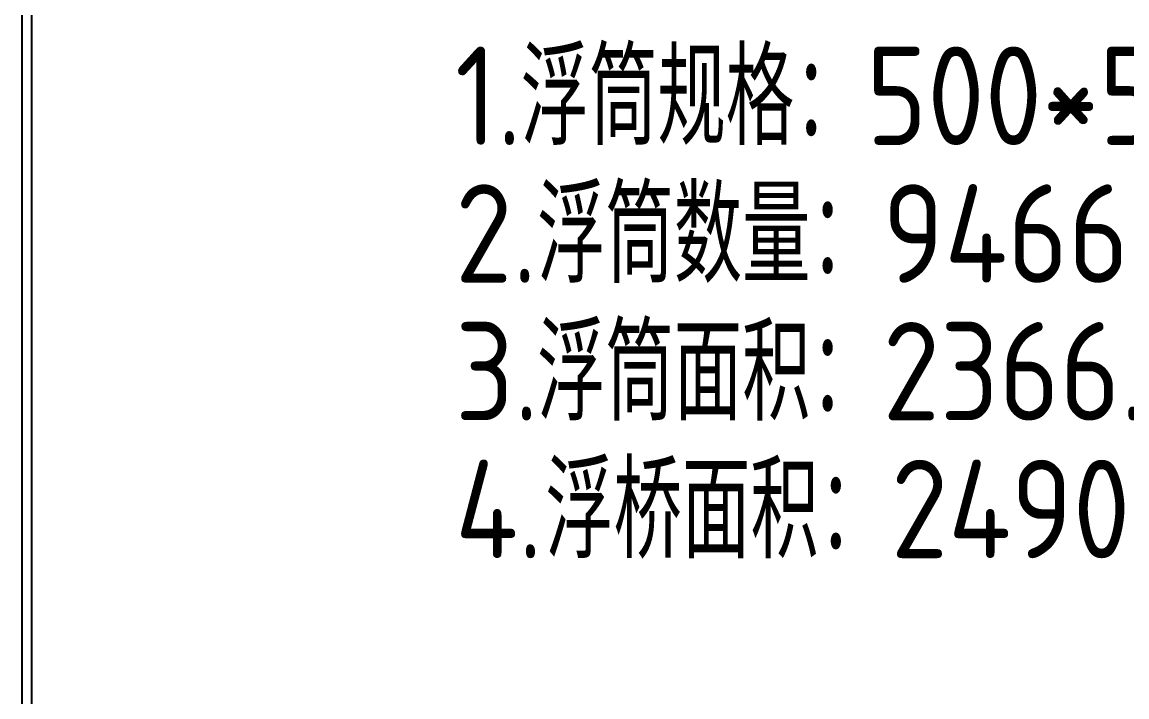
# Model space of a CAD drawing. Extents: x -31693 to 132909863, y -42052423 to 151957.
# Drawn here: x -31693 to 80555, y 4421 to 73008 of the extents above; entities that cross this region are included whole.
import ezdxf

# ---------------------------------------------------------------- set-up
doc = ezdxf.new("R2010")
doc.units = 0
doc.header["$LTSCALE"] = 1000
doc.header["$MEASUREMENT"] = 0
doc.layers.add('PUB_TEXT', color=7, linetype='Continuous')
doc.layers.add('边梁（14a槽钢', color=3, linetype='Continuous')
doc.styles.get("Standard").update_dxf_attribs({"font": 'gbenor.shx', "bigfont": 'gbcbig.shx'})

msp = doc.modelspace()

# ---------------------------------------------------------------- linework, layer by layer
at = {"layer": '边梁（14a槽钢'}
for points in [[(-31693, 151957), (409283, 151957), (409283, -98233), (-31693, -98233)], [(-30693, 150957), (408283, 150957), (408283, -97233), (-30693, -97233)]]:
    msp.add_lwpolyline(points, close=True, dxfattribs=at)

# ---------------------------------------------------------------- texts
at = {"layer": 'PUB_TEXT'}
for s, height, p in [('浮筒规格：', 9645.4, (18967, 60518)), ('1.', 10000, (12301, 60518)), ('500*500mm', 10000, (54074, 60518)), ('2.', 10000, (12301, 46518)), ('浮筒数量：', 9645.4, (20634, 46518)), ('9466', 10000, (55740, 46518)), ('浮筒面积：', 9645.4, (20634, 32518)), ('3.', 10000, (12301, 32518)), ('2366.5m', 10000, (55740, 32518)), ('4.', 10000, (12301, 18518)), ('浮桥面积：', 9645.4, (21467, 18518)), ('2490m', 10000, (56574, 18518))]:
    msp.add_text(s, height=height, dxfattribs=at).set_placement(p)

doc.saveas('drawing.dxf')
